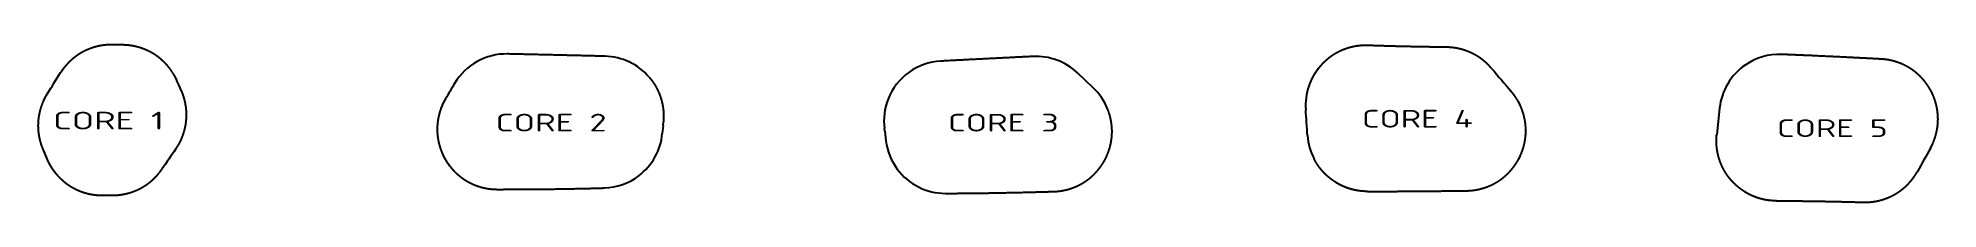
# Model space of a CAD drawing. Extents: x 9.2 to 84.2, y 14.1 to 20.3.
import ezdxf
from ezdxf.enums import TextEntityAlignment as Align

# ---------------------------------------------------------------- set-up
doc = ezdxf.new("R2010")
doc.units = 0
doc.header["$MEASUREMENT"] = 0
doc.layers.get('0').update_dxf_attribs({"lineweight": 13})
doc.styles.get("Standard").update_dxf_attribs({"font": 'isocp.shx'})

# ---------------------------------------------------------------- blocks, each defined once
blk = doc.blocks.new('BLOCK1')
at = {"color": 7, "lineweight": 15, "width": 1.141304}
blk.add_text('CORE 1', height=0.7, dxfattribs=at).set_placement((-2.340765, 2.59798), (2.034235, 2.59798), align=Align.FIT)
blk = doc.blocks.new('BLOCK2')
at = {"color": 7, "lineweight": 30}
for p, q in [((-2.747, 1.816), (-2.588, 1.443)), ((-0.406, 0), (0, 0))]:
    blk.add_line(p, q, dxfattribs=at)
for points in [[(0.429, 5.933, 0.000707), (0, 5.941)], [(-2.567, 4.016, 0.000199), (-2.043, 4.841)], [(2.721, 4.142, 0.000729), (2.546, 4.534)], [(2.508, 1.831, 0.000199), (1.954, 1.026)]]:
    blk.add_lwpolyline(points, format="xyb", dxfattribs=at)
for points, knots in [([(0, 5.941), (-0.07, 5.942), (-0.14, 5.941), (-0.21, 5.937), (-0.299, 5.929), (-0.388, 5.916), (-0.408, 5.913), (-0.457, 5.905), (-0.506, 5.896), (-0.536, 5.89), (-0.623, 5.87), (-0.71, 5.846), (-0.767, 5.829), (-0.9, 5.783), (-1.028, 5.729), (-1.1, 5.694), (-1.197, 5.643), (-1.291, 5.586), (-1.317, 5.57), (-1.4, 5.515), (-1.481, 5.456), (-1.536, 5.413), (-1.62, 5.342), (-1.699, 5.267), (-1.727, 5.238), (-1.804, 5.16), (-1.875, 5.076), (-1.919, 5.022), (-1.97, 4.953), (-2.017, 4.881), (-2.026, 4.868), (-2.035, 4.855), (-2.043, 4.841)], [0, 0, 0, 0, 0, 0, 18.704508, 18.704508, 18.704508, 24.058498, 24.058498, 24.058498, 32.085551, 32.085551, 32.085551, 48.177677, 48.177677, 48.177677, 69.66007, 69.66007, 69.66007, 77.721952, 77.721952, 77.721952, 96.527728, 96.527728, 96.527728, 107.278556, 107.278556, 107.278556, 126.101397, 126.101397, 126.101397, 130.396947, 130.396947, 130.396947, 130.396947, 130.396947, 130.396947]), ([(2.546, 4.534), (2.513, 4.607), (2.477, 4.678), (2.438, 4.748), (2.371, 4.859), (2.295, 4.965), (2.265, 5.005), (2.21, 5.076), (2.151, 5.143), (2.124, 5.173), (2.076, 5.224), (2.026, 5.272), (2.004, 5.293), (1.967, 5.327), (1.93, 5.36), (1.914, 5.373), (1.861, 5.417), (1.806, 5.46), (1.765, 5.49), (1.692, 5.541), (1.615, 5.589), (1.581, 5.609), (1.52, 5.644), (1.459, 5.676), (1.432, 5.689), (1.36, 5.724), (1.287, 5.755), (1.24, 5.774), (1.137, 5.812), (1.032, 5.844), (0.974, 5.86), (0.897, 5.878), (0.818, 5.893), (0.799, 5.897), (0.749, 5.905), (0.7, 5.913), (0.67, 5.916), (0.604, 5.924), (0.538, 5.929), (0.502, 5.931), (0.466, 5.932), (0.429, 5.933)], [0, 0, 0, 0, 0, 0, 21.345209, 21.345209, 21.345209, 34.669915, 34.669915, 34.669915, 45.315912, 45.315912, 45.315912, 53.296096, 53.296096, 53.296096, 58.617777, 58.617777, 58.617777, 71.915866, 71.915866, 71.915866, 82.558192, 82.558192, 82.558192, 90.532451, 90.532451, 90.532451, 103.835173, 103.835173, 103.835173, 119.80853, 119.80853, 119.80853, 125.139462, 125.139462, 125.139462, 133.134496, 133.134496, 133.134496, 142.853389, 142.853389, 142.853389, 142.853389, 142.853389, 142.853389]), ([(-2.567, 4.016), (-2.604, 3.957), (-2.64, 3.897), (-2.673, 3.835), (-2.734, 3.71), (-2.786, 3.58), (-2.81, 3.515), (-2.849, 3.391), (-2.88, 3.265), (-2.892, 3.206), (-2.912, 3.098), (-2.925, 2.989), (-2.929, 2.94), (-2.935, 2.85), (-2.937, 2.76), (-2.937, 2.72), (-2.935, 2.65), (-2.931, 2.58), (-2.929, 2.551), (-2.922, 2.481), (-2.913, 2.412), (-2.907, 2.372), (-2.897, 2.313), (-2.885, 2.254), (-2.881, 2.235), (-2.865, 2.167), (-2.847, 2.099), (-2.833, 2.051), (-2.808, 1.975), (-2.781, 1.9), (-2.77, 1.872), (-2.758, 1.844), (-2.747, 1.816)], [0, 0, 0, 0, 0, 0, 18.814961, 18.814961, 18.814961, 37.632752, 37.632752, 37.632752, 53.755945, 53.755945, 53.755945, 67.189477, 67.189477, 67.189477, 77.934602, 77.934602, 77.934602, 85.988643, 85.988643, 85.988643, 96.752116, 96.752116, 96.752116, 102.129107, 102.129107, 102.129107, 115.554252, 115.554252, 115.554252, 123.629944, 123.629944, 123.629944, 123.629944, 123.629944, 123.629944]), ([(2.508, 1.831), (2.536, 1.872), (2.564, 1.913), (2.59, 1.956), (2.625, 2.016), (2.658, 2.078), (2.667, 2.096), (2.682, 2.127), (2.698, 2.158), (2.704, 2.172), (2.754, 2.28), (2.797, 2.392), (2.83, 2.492), (2.869, 2.641), (2.897, 2.794), (2.904, 2.843), (2.913, 2.913), (2.919, 2.982), (2.92, 3.002), (2.924, 3.052), (2.926, 3.102), (2.927, 3.132), (2.927, 3.182), (2.926, 3.232), (2.926, 3.252), (2.924, 3.302), (2.92, 3.351), (2.918, 3.381), (2.911, 3.451), (2.902, 3.52), (2.896, 3.559), (2.885, 3.619), (2.873, 3.677), (2.869, 3.697), (2.86, 3.736), (2.85, 3.775), (2.845, 3.794), (2.822, 3.877), (2.795, 3.958), (2.773, 4.021), (2.748, 4.082), (2.721, 4.142)], [0, 0, 0, 0, 0, 0, 13.423206, 13.423206, 13.423206, 18.797828, 18.797828, 18.797828, 22.819713, 22.819713, 22.819713, 51.040953, 51.040953, 51.040953, 64.473236, 64.473236, 64.473236, 69.84576, 69.84576, 69.84576, 77.898511, 77.898511, 77.898511, 83.269223, 83.269223, 83.269223, 91.314653, 91.314653, 91.314653, 102.050971, 102.050971, 102.050971, 107.409895, 107.409895, 107.409895, 112.770842, 112.770842, 112.770842, 130.391154, 130.391154, 130.391154, 130.391154, 130.391154, 130.391154]), ([(-2.588, 1.443), (-2.549, 1.351), (-2.505, 1.261), (-2.456, 1.174), (-2.377, 1.047), (-2.287, 0.926), (-2.256, 0.887), (-2.18, 0.795), (-2.098, 0.708), (-2.048, 0.659), (-1.974, 0.591), (-1.897, 0.527), (-1.874, 0.509), (-1.835, 0.478), (-1.794, 0.449), (-1.778, 0.437), (-1.737, 0.409), (-1.696, 0.381), (-1.67, 0.365), (-1.602, 0.323), (-1.533, 0.284), (-1.489, 0.261), (-1.426, 0.23), (-1.362, 0.201), (-1.344, 0.193), (-1.261, 0.158), (-1.177, 0.127), (-1.11, 0.105), (-0.995, 0.072), (-0.878, 0.047), (-0.829, 0.037), (-0.731, 0.021), (-0.631, 0.01), (-0.581, 0.006), (-0.516, 0.002), (-0.451, 0), (-0.436, 0), (-0.421, 0), (-0.406, 0)], [0, 0, 0, 0, 0, 0, 26.866001, 26.866001, 26.866001, 40.293712, 40.293712, 40.293712, 59.082535, 59.082535, 59.082535, 67.138382, 67.138382, 67.138382, 72.512833, 72.512833, 72.512833, 80.561032, 80.561032, 80.561032, 93.994729, 93.994729, 93.994729, 99.366653, 99.366653, 99.366653, 118.1625, 118.1625, 118.1625, 131.599866, 131.599866, 131.599866, 145.027352, 145.027352, 145.027352, 149.126185, 149.126185, 149.126185, 149.126185, 149.126185, 149.126185]), ([(0, 0), (0.05, 0), (0.1, 0.001), (0.15, 0.004), (0.22, 0.009), (0.289, 0.018), (0.309, 0.02), (0.344, 0.025), (0.378, 0.03), (0.393, 0.033), (0.422, 0.038), (0.452, 0.043), (0.466, 0.046), (0.53, 0.059), (0.593, 0.074), (0.641, 0.087), (0.775, 0.127), (0.906, 0.177), (0.989, 0.213), (1.132, 0.283), (1.269, 0.366), (1.328, 0.404), (1.417, 0.467), (1.503, 0.536), (1.534, 0.561), (1.602, 0.62), (1.667, 0.682), (1.702, 0.717), (1.777, 0.797), (1.847, 0.881), (1.884, 0.929), (1.92, 0.977), (1.954, 1.026)], [0, 0, 0, 0, 0, 0, 13.417321, 13.417321, 13.417321, 18.793805, 18.793805, 18.793805, 22.818615, 22.818615, 22.818615, 26.843425, 26.843425, 26.843425, 40.291994, 40.291994, 40.291994, 64.490414, 64.490414, 64.490414, 83.314372, 83.314372, 83.314372, 94.066796, 94.066796, 94.066796, 107.506951, 107.506951, 107.506951, 123.620044, 123.620044, 123.620044, 123.620044, 123.620044, 123.620044])]:
    blk.add_open_spline(points, degree=5, knots=knots, dxfattribs=at)
blk = doc.blocks.new('BLOCK3')
at = {"color": 7, "lineweight": 15, "width": 1.084711}
blk.add_text('CORE 2', height=0.7, dxfattribs=at).set_placement((-0.06245, 2.28373), (4.31255, 2.28373), align=Align.FIT)
blk = doc.blocks.new('BLOCK4')
at = {"color": 7, "lineweight": 30}
for q in [(6.514, 2.205), (6.556, 2.667)]:
    blk.add_line((6.543, 2.524), q, dxfattribs=at)
for points in [[(0.41, 5.344, 0.270872), (-1.682, 4.183)], [(5.993, 4.431, 0.211963), (4.254, 5.254)], [(-1.682, 4.183, 0.000239), (-2.042, 3.574)], [(-2.042, 3.574, 0.044894), (-2.225, 3.189)], [(5.588, 0.538, 0.210001), (6.514, 2.205)], [(4.23, 0.055, 0.155657), (5.588, 0.538)]]:
    blk.add_lwpolyline(points, format="xyb", dxfattribs=at)
blk.add_open_spline([(4.254, 5.254), (3.49, 5.273), (2.725, 5.291), (1.938, 5.31), (1.174, 5.327), (0.41, 5.344)], degree=5, dxfattribs=at)
for points, knots in [([(5.993, 4.431), (6.025, 4.394), (6.057, 4.356), (6.087, 4.317), (6.128, 4.261), (6.167, 4.203), (6.178, 4.186), (6.2, 4.153), (6.221, 4.119), (6.231, 4.102), (6.271, 4.033), (6.309, 3.963), (6.335, 3.909), (6.369, 3.836), (6.399, 3.762), (6.406, 3.744), (6.427, 3.688), (6.447, 3.631), (6.459, 3.593), (6.482, 3.516), (6.502, 3.439), (6.511, 3.4), (6.527, 3.322), (6.54, 3.243), (6.546, 3.203), (6.557, 3.114), (6.563, 3.024), (6.566, 2.974), (6.568, 2.883), (6.565, 2.791), (6.563, 2.75), (6.56, 2.708), (6.556, 2.667)], [0, 0, 0, 0, 0, 0, 13.351648, 13.351648, 13.351648, 18.726565, 18.726565, 18.726565, 24.101083, 24.101083, 24.101083, 40.1887, 40.1887, 40.1887, 45.530929, 45.530929, 45.530929, 56.200461, 56.200461, 56.200461, 66.845768, 66.845768, 66.845768, 77.459957, 77.459957, 77.459957, 90.707331, 90.707331, 90.707331, 101.744492, 101.744492, 101.744492, 101.744492, 101.744492, 101.744492]), ([(-2.225, 3.189), (-2.266, 3.077), (-2.3, 2.962), (-2.327, 2.846), (-2.355, 2.678), (-2.368, 2.509), (-2.37, 2.46), (-2.373, 2.32), (-2.366, 2.181), (-2.357, 2.091), (-2.337, 1.953), (-2.306, 1.817), (-2.294, 1.768), (-2.267, 1.672), (-2.235, 1.578), (-2.218, 1.531), (-2.192, 1.466), (-2.164, 1.402), (-2.156, 1.384), (-2.118, 1.303), (-2.076, 1.223), (-2.041, 1.162), (-1.978, 1.06), (-1.908, 0.963), (-1.878, 0.923), (-1.816, 0.845), (-1.75, 0.77), (-1.716, 0.734), (-1.646, 0.663), (-1.572, 0.595), (-1.534, 0.562), (-1.48, 0.518), (-1.424, 0.476), (-1.408, 0.464), (-1.368, 0.434), (-1.327, 0.406), (-1.302, 0.389), (-1.26, 0.362), (-1.217, 0.336), (-1.2, 0.326), (-1.131, 0.286), (-1.06, 0.249), (-1.006, 0.223), (-0.924, 0.186), (-0.841, 0.154), (-0.812, 0.143), (-0.7, 0.103), (-0.584, 0.071), (-0.497, 0.05), (-0.345, 0.022), (-0.192, 0.007), (-0.128, 0.002), (-0.064, 0), (0, 0)], [0, 0, 0, 0, 0, 0, 35.468167, 35.468167, 35.468167, 50.248072, 50.248072, 50.248072, 76.894544, 76.894544, 76.894544, 91.683591, 91.683591, 91.683591, 106.473994, 106.473994, 106.473994, 112.390324, 112.390324, 112.390324, 133.074872, 133.074872, 133.074872, 147.846866, 147.846866, 147.846866, 162.621555, 162.621555, 162.621555, 177.395379, 177.395379, 177.395379, 183.303955, 183.303955, 183.303955, 192.165831, 192.165831, 192.165831, 198.078025, 198.078025, 198.078025, 215.799372, 215.799372, 215.799372, 224.655031, 224.655031, 224.655031, 251.223517, 251.223517, 251.223517, 270.175948, 270.175948, 270.175948, 270.175948, 270.175948, 270.175948]), ([(0, 0), (0.592, 0), (1.185, 0.002), (1.777, 0.006), (2.623, 0.016), (3.469, 0.034), (3.722, 0.04), (3.976, 0.047), (4.23, 0.055)], [0, 0, 0, 0, 0, 0, 131.284099, 131.284099, 131.284099, 187.537177, 187.537177, 187.537177, 187.537177, 187.537177, 187.537177])]:
    blk.add_open_spline(points, degree=5, knots=knots, dxfattribs=at)
blk = doc.blocks.new('BLOCK5')
at = {"color": 7, "lineweight": 15, "width": 1.084711}
blk.add_text('CORE 3', height=0.7, dxfattribs=at).set_placement((0.094674, 2.440856), (4.469674, 2.440856), align=Align.FIT)
blk = doc.blocks.new('BLOCK6')
at = {"color": 7, "lineweight": 30}
for p, q in [((5.835, 4.16), (5.209, 4.755)), ((-2.401, 2.461), (-2.413, 2.555)), ((-2.401, 2.461), (-2.352, 2.07))]:
    blk.add_line(p, q, dxfattribs=at)
for points in [[(5.209, 4.755, 0.205016), (3.46, 5.404)], [(-0.184, 5.22, 0.293996), (-2.267, 3.722)], [(6.396, 3.342, 0.105648), (5.835, 4.16)], [(-2.267, 3.722, 0.126065), (-2.413, 2.555)], [(-2.352, 2.07, 0.128829), (-1.904, 0.958)], [(-1.904, 0.958, 0.237191), (0, 0)]]:
    blk.add_lwpolyline(points, format="xyb", dxfattribs=at)
blk.add_open_spline([(3.46, 5.404), (2.733, 5.368), (2.007, 5.332), (1.269, 5.294), (0.543, 5.257), (-0.184, 5.22)], degree=5, dxfattribs=at)
for points, knots in [([(4.269, 0.073), (4.359, 0.075), (4.448, 0.082), (4.538, 0.093), (4.676, 0.117), (4.811, 0.151), (4.859, 0.164), (4.955, 0.194), (5.048, 0.228), (5.095, 0.246), (5.168, 0.277), (5.24, 0.312), (5.267, 0.325), (5.32, 0.352), (5.373, 0.381), (5.399, 0.396), (5.484, 0.448), (5.567, 0.503), (5.624, 0.544), (5.695, 0.6), (5.763, 0.659), (5.778, 0.672), (5.83, 0.719), (5.88, 0.767), (5.915, 0.803), (5.969, 0.862), (6.021, 0.923), (6.04, 0.946), (6.109, 1.032), (6.172, 1.121), (6.216, 1.188), (6.292, 1.317), (6.357, 1.452), (6.386, 1.516), (6.423, 1.609), (6.455, 1.703), (6.464, 1.732), (6.493, 1.827), (6.517, 1.924), (6.532, 1.993), (6.548, 2.091), (6.56, 2.19), (6.563, 2.22), (6.573, 2.339), (6.576, 2.458), (6.573, 2.548), (6.565, 2.668), (6.549, 2.786), (6.544, 2.816), (6.532, 2.884), (6.518, 2.953), (6.509, 2.992), (6.485, 3.086), (6.457, 3.18), (6.438, 3.234), (6.418, 3.288), (6.396, 3.342)], [0, 0, 0, 0, 0, 0, 26.552567, 26.552567, 26.552567, 41.300715, 41.300715, 41.300715, 56.05762, 56.05762, 56.05762, 64.915798, 64.915798, 64.915798, 73.780588, 73.780588, 73.780588, 94.495471, 94.495471, 94.495471, 100.411622, 100.411622, 100.411622, 115.169968, 115.169968, 115.169968, 124.024106, 124.024106, 124.024106, 147.665938, 147.665938, 147.665938, 168.360164, 168.360164, 168.360164, 177.226491, 177.226491, 177.226491, 197.907752, 197.907752, 197.907752, 206.776089, 206.776089, 206.776089, 233.40188, 233.40188, 233.40188, 242.273724, 242.273724, 242.273724, 254.104065, 254.104065, 254.104065, 271.208994, 271.208994, 271.208994, 271.208994, 271.208994, 271.208994]), ([(0, 0), (0.598, 0), (1.196, 0.005), (1.793, 0.014), (2.647, 0.031), (3.501, 0.052), (3.757, 0.059), (4.013, 0.066), (4.269, 0.073)], [0, 0, 0, 0, 0, 0, 132.497684, 132.497684, 132.497684, 189.275579, 189.275579, 189.275579, 189.275579, 189.275579, 189.275579])]:
    blk.add_open_spline(points, degree=5, knots=knots, dxfattribs=at)
blk = doc.blocks.new('BLOCK7')
at = {"color": 7, "lineweight": 15, "width": 1.07582}
blk.add_text('CORE 4', height=0.7, dxfattribs=at).set_placement((-0.219575, 2.519418), (4.155425, 2.519418), align=Align.FIT)
blk = doc.blocks.new('BLOCK8')
at = {"color": 7, "lineweight": 30}
for points in [[(4.897, 4.855, 0.001606), (5.676, 3.944)], [(-2.317, 4.159, 0.100672), (-2.439, 3.224)], [(-2.367, 2.205, 0.000151), (-2.439, 3.224)], [(-2.367, 2.205, 0.101988), (-2.109, 1.285)]]:
    blk.add_lwpolyline(points, format="xyb", dxfattribs=at)
for points, knots in [([(0.011, 5.761), (-0.039, 5.763), (-0.089, 5.763), (-0.139, 5.762), (-0.209, 5.759), (-0.278, 5.754), (-0.298, 5.752), (-0.348, 5.747), (-0.397, 5.74), (-0.427, 5.736), (-0.535, 5.719), (-0.642, 5.695), (-0.719, 5.675), (-0.815, 5.645), (-0.908, 5.61), (-0.927, 5.603), (-0.992, 5.578), (-1.056, 5.55), (-1.102, 5.528), (-1.173, 5.492), (-1.243, 5.454), (-1.269, 5.439), (-1.346, 5.393), (-1.421, 5.343), (-1.47, 5.308), (-1.557, 5.242), (-1.641, 5.171), (-1.678, 5.137), (-1.736, 5.082), (-1.792, 5.025), (-1.812, 5.003), (-1.846, 4.966), (-1.878, 4.928), (-1.891, 4.913), (-1.923, 4.874), (-1.954, 4.835), (-1.972, 4.811), (-2.002, 4.771), (-2.03, 4.73), (-2.041, 4.713), (-2.069, 4.672), (-2.095, 4.63), (-2.111, 4.604), (-2.136, 4.561), (-2.16, 4.517), (-2.17, 4.499), (-2.188, 4.464), (-2.206, 4.428), (-2.214, 4.41), (-2.242, 4.35), (-2.269, 4.289), (-2.286, 4.246), (-2.302, 4.203), (-2.317, 4.159)], [0, 0, 0, 0, 0, 0, 13.271042, 13.271042, 13.271042, 18.587274, 18.587274, 18.587274, 26.54814, 26.54814, 26.54814, 47.819915, 47.819915, 47.819915, 53.143162, 53.143162, 53.143162, 66.439468, 66.439468, 66.439468, 74.417421, 74.417421, 74.417421, 90.398707, 90.398707, 90.398707, 103.73147, 103.73147, 103.73147, 111.732168, 111.732168, 111.732168, 117.070967, 117.070967, 117.070967, 125.074986, 125.074986, 125.074986, 130.417432, 130.417432, 130.417432, 138.424704, 138.424704, 138.424704, 143.766318, 143.766318, 143.766318, 149.107084, 149.107084, 149.107084, 161.477265, 161.477265, 161.477265, 161.477265, 161.477265, 161.477265]), ([(4.897, 4.855), (4.871, 4.885), (4.845, 4.915), (4.818, 4.944), (4.769, 4.995), (4.718, 5.043), (4.697, 5.064), (4.645, 5.111), (4.591, 5.156), (4.56, 5.181), (4.505, 5.223), (4.448, 5.264), (4.423, 5.281), (4.365, 5.32), (4.305, 5.356), (4.271, 5.377), (4.218, 5.406), (4.165, 5.433), (4.147, 5.442), (4.093, 5.469), (4.039, 5.494), (4.002, 5.509), (3.919, 5.543), (3.834, 5.572), (3.786, 5.588), (3.709, 5.61), (3.632, 5.629), (3.603, 5.636), (3.525, 5.652), (3.446, 5.665), (3.396, 5.672), (3.311, 5.682), (3.225, 5.688), (3.189, 5.69), (3.153, 5.691), (3.117, 5.692)], [0, 0, 0, 0, 0, 0, 10.678613, 10.678613, 10.678613, 18.688305, 18.688305, 18.688305, 29.37316, 29.37316, 29.37316, 37.370452, 37.370452, 37.370452, 48.038035, 48.038035, 48.038035, 53.363057, 53.363057, 53.363057, 64.014896, 64.014896, 64.014896, 77.322665, 77.322665, 77.322665, 85.300027, 85.300027, 85.300027, 98.583908, 98.583908, 98.583908, 108.150387, 108.150387, 108.150387, 108.150387, 108.150387, 108.150387]), ([(3.904, 0.027), (4.004, 0.029), (4.104, 0.035), (4.203, 0.047), (4.351, 0.072), (4.496, 0.109), (4.544, 0.122), (4.639, 0.152), (4.733, 0.186), (4.779, 0.205), (4.871, 0.244), (4.961, 0.288), (5.005, 0.312), (5.092, 0.361), (5.176, 0.414), (5.218, 0.442), (5.275, 0.482), (5.331, 0.525), (5.346, 0.537), (5.385, 0.568), (5.424, 0.6), (5.446, 0.62), (5.513, 0.68), (5.577, 0.743), (5.618, 0.787), (5.685, 0.861), (5.747, 0.939), (5.772, 0.971), (5.825, 1.044), (5.875, 1.119), (5.901, 1.161), (5.942, 1.23), (5.98, 1.3), (5.993, 1.327), (6.016, 1.371), (6.037, 1.417), (6.045, 1.435), (6.065, 1.481), (6.084, 1.527), (6.095, 1.555), (6.112, 1.601), (6.128, 1.649), (6.134, 1.667), (6.155, 1.734), (6.174, 1.801), (6.186, 1.85), (6.208, 1.947), (6.224, 2.046), (6.231, 2.095), (6.248, 2.244), (6.253, 2.393), (6.251, 2.493), (6.239, 2.663), (6.212, 2.83), (6.198, 2.898), (6.177, 2.985), (6.152, 3.072), (6.147, 3.091), (6.126, 3.157), (6.102, 3.223), (6.085, 3.27), (6.054, 3.344), (6.02, 3.416), (6.007, 3.443), (5.971, 3.514), (5.933, 3.584), (5.907, 3.627), (5.87, 3.686), (5.831, 3.744), (5.819, 3.76), (5.785, 3.808), (5.75, 3.855), (5.726, 3.885), (5.701, 3.915), (5.676, 3.944)], [0, 0, 0, 0, 0, 0, 26.765694, 26.765694, 26.765694, 40.149997, 40.149997, 40.149997, 53.532813, 53.532813, 53.532813, 66.915192, 66.915192, 66.915192, 80.287607, 80.287607, 80.287607, 85.640724, 85.640724, 85.640724, 93.669002, 93.669002, 93.669002, 109.736154, 109.736154, 109.736154, 120.449215, 120.449215, 120.449215, 133.816136, 133.816136, 133.816136, 141.83381, 141.83381, 141.83381, 147.182469, 147.182469, 147.182469, 155.197639, 155.197639, 155.197639, 160.546095, 160.546095, 160.546095, 173.896746, 173.896746, 173.896746, 187.242552, 187.242552, 187.242552, 213.951697, 213.951697, 213.951697, 232.659447, 232.659447, 232.659447, 238.00606, 238.00606, 238.00606, 251.349079, 251.349079, 251.349079, 259.363681, 259.363681, 259.363681, 272.725503, 272.725503, 272.725503, 278.075503, 278.075503, 278.075503, 288.384834, 288.384834, 288.384834, 288.384834, 288.384834, 288.384834]), ([(0, 0), (-0.07, 0), (-0.14, 0.003), (-0.21, 0.008), (-0.329, 0.021), (-0.447, 0.042), (-0.496, 0.052), (-0.573, 0.069), (-0.65, 0.091), (-0.679, 0.099), (-0.746, 0.12), (-0.812, 0.143), (-0.849, 0.157), (-0.933, 0.19), (-1.015, 0.227), (-1.06, 0.249), (-1.148, 0.295), (-1.234, 0.346), (-1.277, 0.372), (-1.335, 0.411), (-1.392, 0.451), (-1.408, 0.463), (-1.448, 0.493), (-1.488, 0.524), (-1.511, 0.543), (-1.572, 0.594), (-1.631, 0.648), (-1.667, 0.683), (-1.751, 0.768), (-1.829, 0.859), (-1.873, 0.914), (-1.927, 0.986), (-1.977, 1.06), (-1.988, 1.077), (-2.021, 1.128), (-2.052, 1.179), (-2.072, 1.214), (-2.091, 1.249), (-2.109, 1.285)], [0, 0, 0, 0, 0, 0, 18.71267, 18.71267, 18.71267, 32.075563, 32.075563, 32.075563, 40.102704, 40.102704, 40.102704, 50.816322, 50.816322, 50.816322, 64.178287, 64.178287, 64.178287, 77.540737, 77.540737, 77.540737, 82.891651, 82.891651, 82.891651, 90.911503, 90.911503, 90.911503, 104.290651, 104.290651, 104.290651, 123.01573, 123.01573, 123.01573, 128.36822, 128.36822, 128.36822, 139.119901, 139.119901, 139.119901, 139.119901, 139.119901, 139.119901]), ([(0, 0), (0.625, 0), (1.249, 0.003), (1.874, 0.007), (2.655, 0.014), (3.436, 0.022), (3.592, 0.024), (3.748, 0.026), (3.904, 0.027)], [0, 0, 0, 0, 0, 0, 140.468592, 140.468592, 140.468592, 175.58215, 175.58215, 175.58215, 175.58215, 175.58215, 175.58215])]:
    blk.add_open_spline(points, degree=5, knots=knots, dxfattribs=at)
blk.add_open_spline([(3.117, 5.692), (2.497, 5.699), (1.876, 5.709), (1.253, 5.722), (0.632, 5.739), (0.011, 5.761)], degree=5, dxfattribs=at)
blk = doc.blocks.new('BLOCK9')
at = {"color": 7, "lineweight": 15, "width": 1.084711}
blk.add_text('CORE 5', height=0.7, dxfattribs=at).set_placement((0.016107, 2.519418), (4.391107, 2.519418), align=Align.FIT)
blk = doc.blocks.new('BLOCK10')
at = {"color": 7, "lineweight": 30}
blk.add_line((-2.246, 3.665), (-2.358, 2.625), dxfattribs=at)
for points in [[(-1.233, 5.363, 0.218539), (-2.246, 3.665)], [(0.203, 5.78, 0.161595), (-1.233, 5.363)], [(6.074, 2.071, 0.000426), (5.567, 1.164)]]:
    blk.add_lwpolyline(points, format="xyb", dxfattribs=at)
for points, knots in [([(4.128, 5.596), (3.737, 5.617), (3.346, 5.637), (2.946, 5.657), (2.163, 5.696), (1.38, 5.732), (0.988, 5.749), (0.595, 5.765), (0.203, 5.78)], [0, 0, 0, 0, 0, 0, 87.952097, 87.952097, 87.952097, 176.299108, 176.299108, 176.299108, 176.299108, 176.299108, 176.299108]), ([(6.074, 2.071), (6.108, 2.132), (6.14, 2.194), (6.17, 2.258), (6.216, 2.368), (6.256, 2.481), (6.271, 2.529), (6.296, 2.615), (6.317, 2.702), (6.326, 2.741), (6.343, 2.829), (6.357, 2.918), (6.363, 2.968), (6.374, 3.087), (6.378, 3.206), (6.377, 3.276), (6.372, 3.396), (6.359, 3.515), (6.353, 3.564), (6.34, 3.643), (6.324, 3.721), (6.318, 3.75), (6.295, 3.847), (6.267, 3.943), (6.245, 4.01), (6.21, 4.103), (6.17, 4.195), (6.158, 4.222), (6.132, 4.276), (6.105, 4.329), (6.091, 4.356), (6.066, 4.399), (6.041, 4.442), (6.031, 4.459), (6.005, 4.502), (5.977, 4.544), (5.96, 4.568), (5.903, 4.65), (5.842, 4.729), (5.797, 4.783), (5.716, 4.871), (5.63, 4.955), (5.593, 4.989), (5.541, 5.035), (5.486, 5.079), (5.471, 5.091), (5.431, 5.122), (5.391, 5.151), (5.367, 5.169), (5.284, 5.225), (5.199, 5.278), (5.138, 5.312), (5.032, 5.367), (4.922, 5.415), (4.876, 5.434), (4.792, 5.466), (4.706, 5.493), (4.668, 5.505), (4.572, 5.532), (4.474, 5.553), (4.415, 5.565), (4.323, 5.579), (4.229, 5.589), (4.195, 5.592), (4.162, 5.594), (4.128, 5.596)], [0, 0, 0, 0, 0, 0, 18.697612, 18.697612, 18.697612, 32.048764, 32.048764, 32.048764, 42.723257, 42.723257, 42.723257, 56.066223, 56.066223, 56.066223, 74.740838, 74.740838, 74.740838, 88.097835, 88.097835, 88.097835, 96.111294, 96.111294, 96.111294, 114.80199, 114.80199, 114.80199, 122.808832, 122.808832, 122.808832, 130.827437, 130.827437, 130.827437, 136.177386, 136.177386, 136.177386, 144.193586, 144.193586, 144.193586, 162.911698, 162.911698, 162.911698, 176.276372, 176.276372, 176.276372, 181.632576, 181.632576, 181.632576, 189.659407, 189.659407, 189.659407, 208.398458, 208.398458, 208.398458, 221.770554, 221.770554, 221.770554, 232.47083, 232.47083, 232.47083, 248.513935, 248.513935, 248.513935, 257.618172, 257.618172, 257.618172, 257.618172, 257.618172, 257.618172]), ([(-1.759, 0.781), (-1.779, 0.803), (-1.799, 0.826), (-1.818, 0.848), (-1.856, 0.894), (-1.892, 0.942), (-1.91, 0.965), (-1.945, 1.014), (-1.978, 1.063), (-1.995, 1.088), (-2.032, 1.148), (-2.067, 1.208), (-2.086, 1.243), (-2.119, 1.305), (-2.149, 1.368), (-2.161, 1.395), (-2.181, 1.441), (-2.2, 1.487), (-2.208, 1.506), (-2.229, 1.561), (-2.249, 1.618), (-2.261, 1.656), (-2.285, 1.732), (-2.304, 1.81), (-2.314, 1.849), (-2.33, 1.927), (-2.343, 2.006), (-2.349, 2.045), (-2.366, 2.174), (-2.373, 2.304), (-2.374, 2.393), (-2.37, 2.494), (-2.361, 2.594), (-2.36, 2.604), (-2.359, 2.615), (-2.358, 2.625)], [0, 0, 0, 0, 0, 0, 7.986844, 7.986844, 7.986844, 15.990647, 15.990647, 15.990647, 24.017456, 24.017456, 24.017456, 34.73194, 34.73194, 34.73194, 42.764618, 42.764618, 42.764618, 48.120335, 48.120335, 48.120335, 58.816547, 58.816547, 58.816547, 69.513284, 69.513284, 69.513284, 80.19788, 80.19788, 80.19788, 104.236358, 104.236358, 104.236358, 107.051289, 107.051289, 107.051289, 107.051289, 107.051289, 107.051289]), ([(0, 0), (-0.07, 0), (-0.14, 0.003), (-0.209, 0.008), (-0.299, 0.018), (-0.388, 0.032), (-0.407, 0.035), (-0.447, 0.042), (-0.486, 0.05), (-0.505, 0.054), (-0.573, 0.07), (-0.641, 0.087), (-0.689, 0.101), (-0.784, 0.132), (-0.877, 0.167), (-0.923, 0.186), (-1.024, 0.231), (-1.121, 0.281), (-1.174, 0.31), (-1.26, 0.361), (-1.343, 0.416), (-1.375, 0.439), (-1.448, 0.492), (-1.518, 0.549), (-1.556, 0.581), (-1.621, 0.639), (-1.683, 0.7), (-1.709, 0.727), (-1.734, 0.754), (-1.759, 0.781)], [0, 0, 0, 0, 0, 0, 18.580686, 18.580686, 18.580686, 23.89304, 23.89304, 23.89304, 29.200182, 29.200182, 29.200182, 42.462857, 42.462857, 42.462857, 55.746762, 55.746762, 55.746762, 71.700117, 71.700117, 71.700117, 82.348432, 82.348432, 82.348432, 95.65782, 95.65782, 95.65782, 105.562932, 105.562932, 105.562932, 105.562932, 105.562932, 105.562932]), ([(3.428, -0.054), (3.435, -0.054), (3.443, -0.054), (3.45, -0.054), (3.465, -0.054), (3.48, -0.054), (3.488, -0.054), (3.56, -0.054), (3.632, -0.052), (3.697, -0.047), (3.801, -0.036), (3.905, -0.019), (3.944, -0.012), (4.032, 0.006), (4.119, 0.029), (4.167, 0.042), (4.243, 0.066), (4.318, 0.093), (4.346, 0.104), (4.421, 0.133), (4.494, 0.166), (4.539, 0.187), (4.619, 0.228), (4.697, 0.273), (4.731, 0.293), (4.79, 0.331), (4.848, 0.37), (4.873, 0.387), (4.937, 0.434), (5, 0.484), (5.038, 0.516), (5.105, 0.576), (5.17, 0.638), (5.198, 0.667), (5.246, 0.718), (5.292, 0.77), (5.312, 0.793), (5.343, 0.831), (5.374, 0.871), (5.386, 0.887), (5.41, 0.919), (5.433, 0.951), (5.445, 0.967), (5.478, 1.016), (5.509, 1.065), (5.529, 1.097), (5.548, 1.13), (5.567, 1.164)], [0, 0, 0, 0, 0, 0, 1.987956, 1.987956, 1.987956, 3.97333, 3.97333, 3.97333, 21.232182, 21.232182, 21.232182, 31.86596, 31.86596, 31.86596, 45.162083, 45.162083, 45.162083, 53.136771, 53.136771, 53.136771, 66.462049, 66.462049, 66.462049, 77.142318, 77.142318, 77.142318, 85.140244, 85.140244, 85.140244, 98.490221, 98.490221, 98.490221, 109.167584, 109.167584, 109.167584, 117.169512, 117.169512, 117.169512, 122.513597, 122.513597, 122.513597, 127.854145, 127.854145, 127.854145, 138.066014, 138.066014, 138.066014, 138.066014, 138.066014, 138.066014]), ([(0, 0), (0.481, 0), (0.961, -0.003), (1.441, -0.009), (2.125, -0.021), (2.81, -0.037), (3.019, -0.043), (3.223, -0.048), (3.428, -0.054)], [0, 0, 0, 0, 0, 0, 106.653389, 106.653389, 106.653389, 152.132831, 152.132831, 152.132831, 152.132831, 152.132831, 152.132831])]:
    blk.add_open_spline(points, degree=5, knots=knots, dxfattribs=at)

msp = doc.modelspace()

# ---------------------------------------------------------------- block references
at = {"lineweight": 0}
for name, p in [('BLOCK2', (12.170872, 14.386105)), ('BLOCK8', (61.717426, 14.538076)), ('BLOCK4', (27.364213, 14.62039)), ('BLOCK6', (45.058928, 14.461374)), ('BLOCK10', (77.861696, 14.165523)), ('BLOCK1', (12.170872, 14.386105)), ('BLOCK3', (27.364213, 14.62039)), ('BLOCK5', (45.058928, 14.461374)), ('BLOCK7', (61.717426, 14.538076)), ('BLOCK9', (77.861696, 14.165523))]:
    msp.add_blockref(name, p, dxfattribs=at)

doc.saveas('drawing.dxf')
